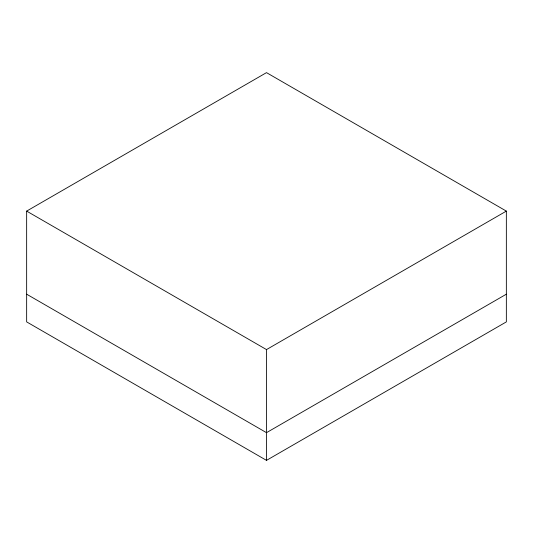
<?xml version="1.0" encoding="UTF-8"?>
<svg xmlns="http://www.w3.org/2000/svg" width="533" height="533" viewBox="0 0 533 533"><rect width="100%" height="100%" fill="white"/><g stroke="black" fill="none" stroke-linecap="round" stroke-linejoin="round"><path stroke-width="0.8" d="M26.65 211.108L266.5 72.635L506.35 211.108L506.35 321.892L266.5 460.365L26.65 321.892L26.65 211.108L266.5 349.588L506.35 211.108M506.35 294.196L266.5 432.669L26.65 294.196M266.5 349.588L266.5 460.365"/></g></svg>
